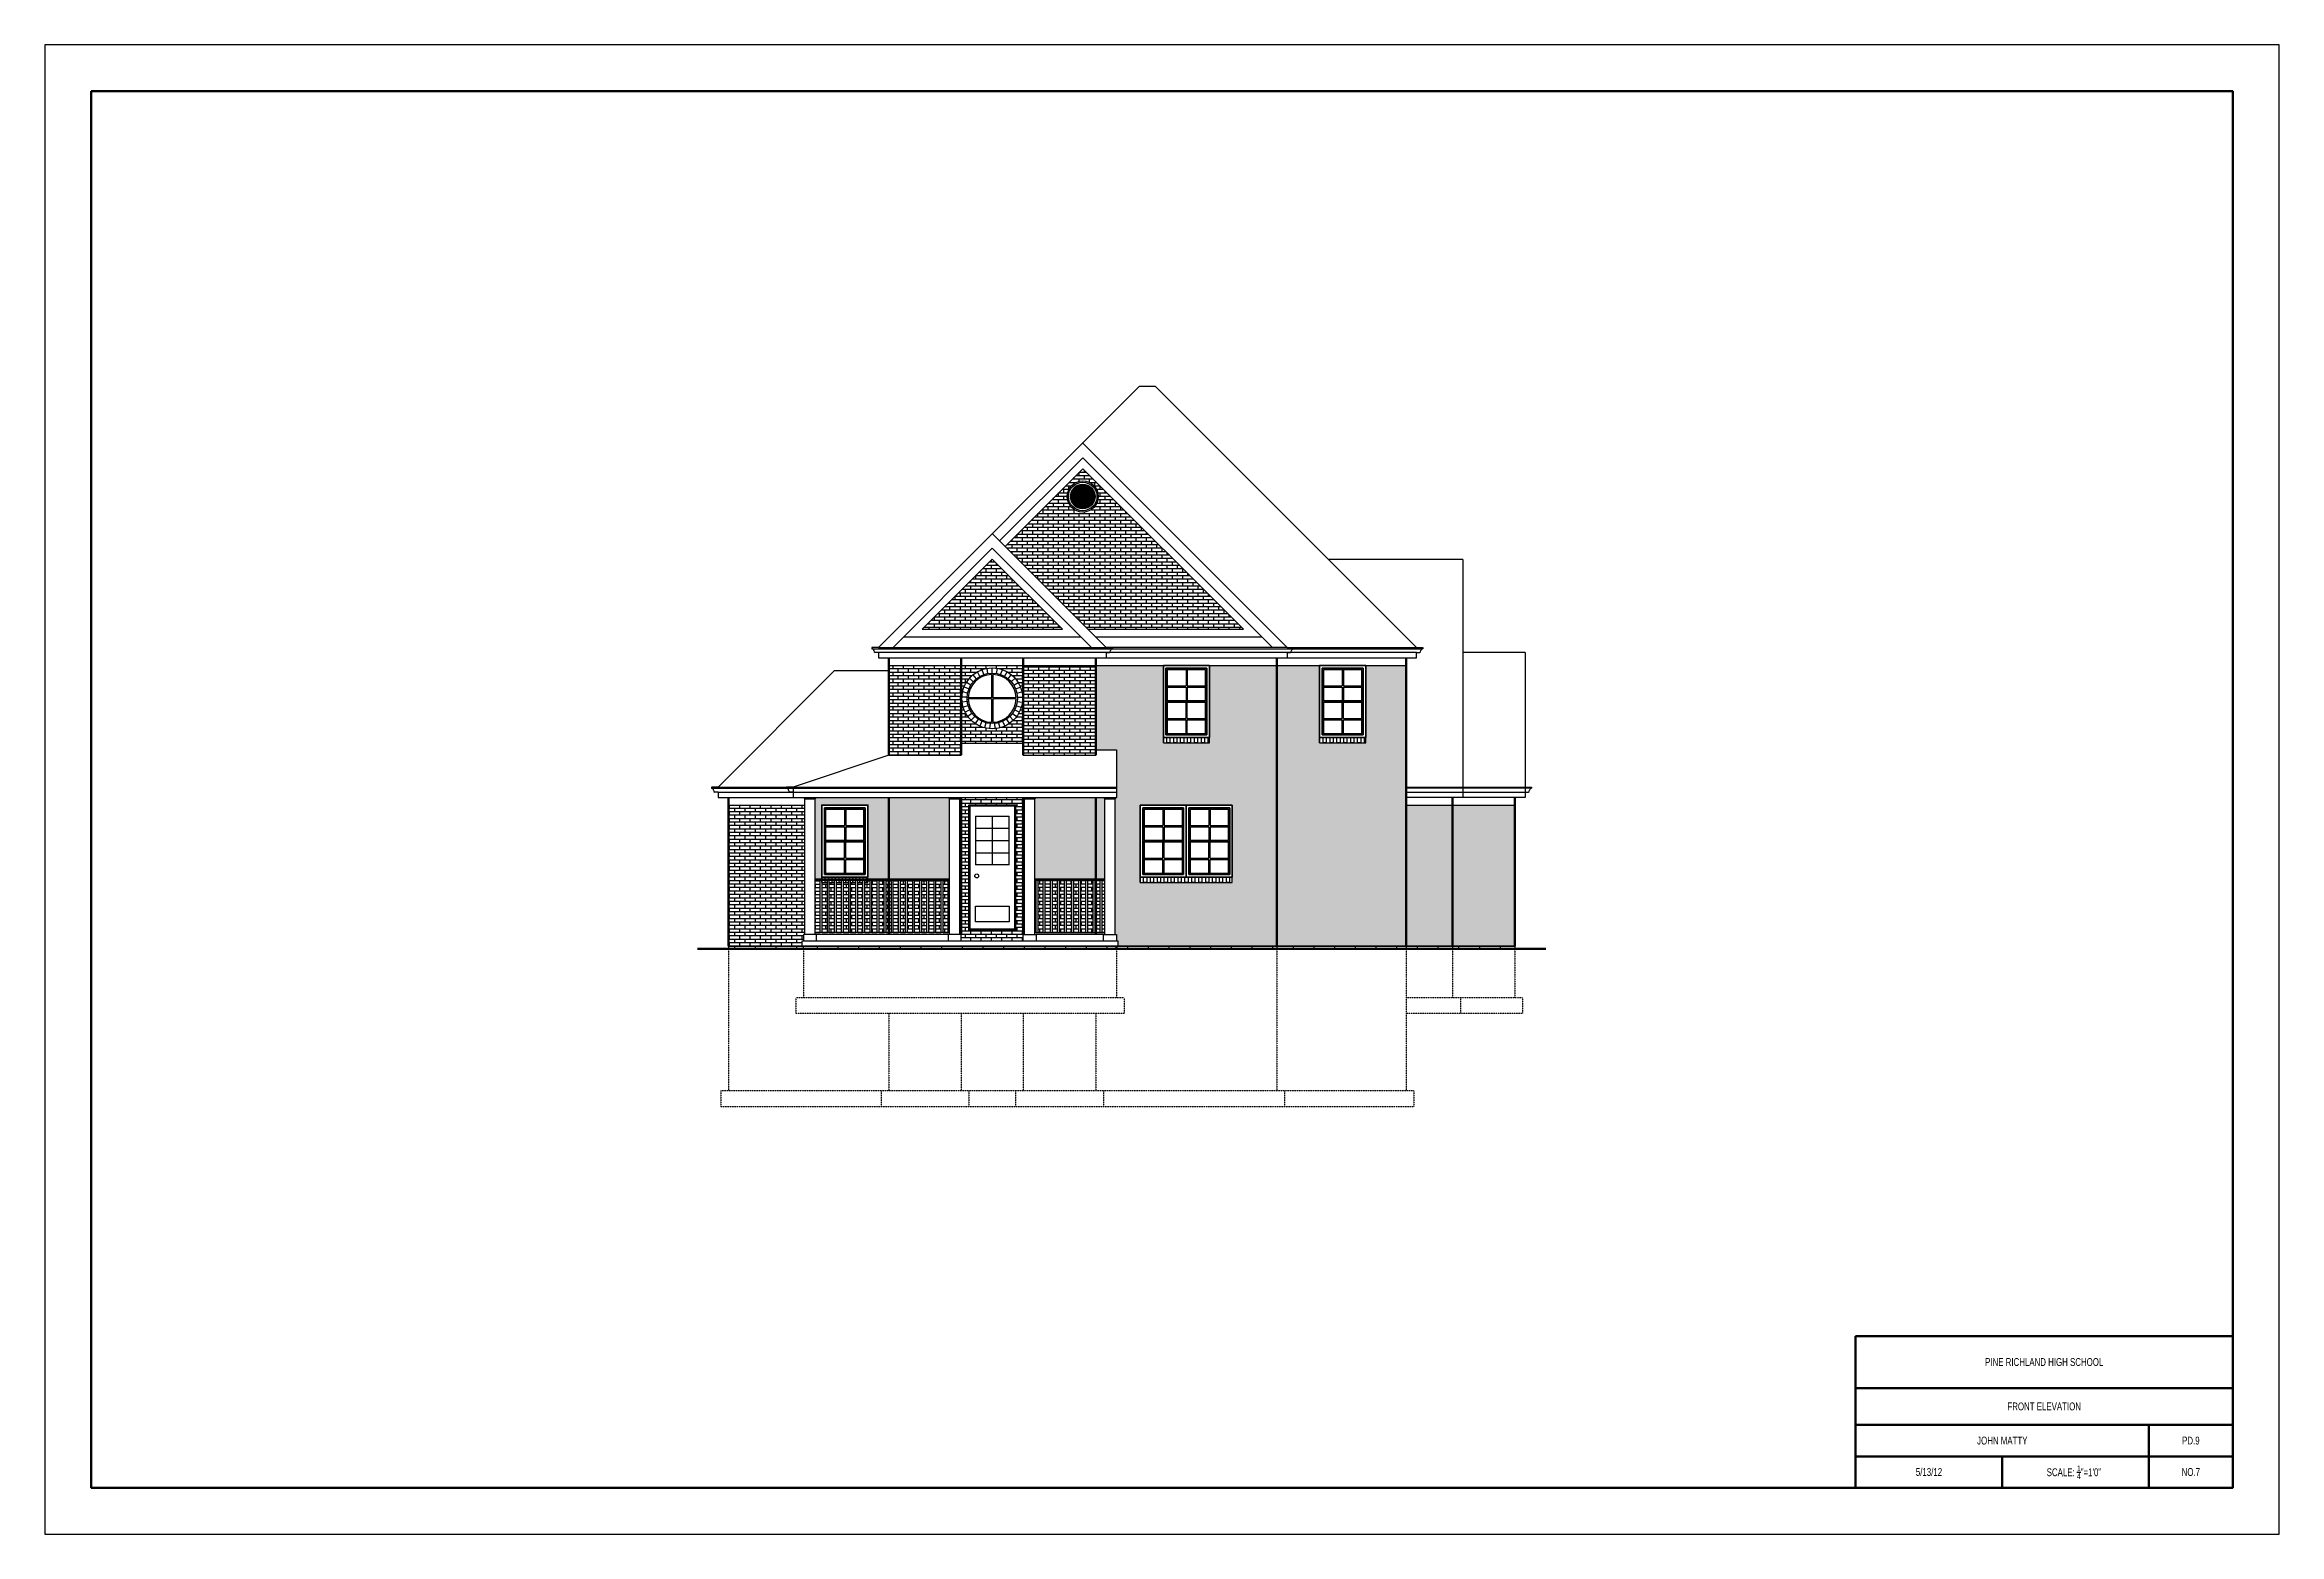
# Model space of a CAD drawing. Header units: inches. Extents: x 43 to 7578, y 1297 to 3809.
# Drawn here: x 5850 to 7578, y 1297 to 2449 of the extents above; entities that cross this region are included whole.
import ezdxf

# ---------------------------------------------------------------- set-up
doc = ezdxf.new("R2010")
doc.units = ezdxf.units.IN
doc.header["$LTSCALE"] = 0.5
doc.header["$MEASUREMENT"] = 0
doc.linetypes.add('HIDDEN', pattern=[0.375, 0.25, -0.125])
doc.layers.add('A-Elev', color=111, linetype='Continuous', lineweight=25)
doc.styles.get("Standard").update_dxf_attribs({"font": 'romans.shx', "width": 0.75})
pattern_1 = [(0, (6170.4063, 2318.7466), (0, 2.667), []), (90, (6170.4063, 2318.7466), (-4, 2.667), [2.667, -2.667])]

msp = doc.modelspace()

# ---------------------------------------------------------------- hatches: boundary and pattern name
h = msp.add_hatch()
h.set_pattern_fill('AR-BRSTD', color=253)
h.set_pattern_definition(pattern_1)
edge = h.paths.add_edge_path()
edge.add_arc((6653.07347, 2099.80472), 12, 0, 360)
h.paths.add_polyline_path([(6657.09217, 1997.11843), (6777.27448, 1997.11843), (6653.07347, 2121.31944), (6592.98231, 2061.22829)])
h = msp.add_hatch()
h.set_pattern_fill('AR-BRSTD', color=253)
h.set_pattern_definition(pattern_1)
h.paths.add_polyline_path([(6583.08282, 2051.32879), (6637.29318, 1997.11843), (6528.87246, 1997.11843)])
h = msp.add_hatch()
h.set_pattern_fill('AR-BRSTD', color=253)
h.set_pattern_definition([(0, (6770.1702, 1890.5842), (0, 2.667), []), (90, (6770.1702, 1890.584), (-4, 2.667), [2.667, -2.667])])
h.paths.add_polyline_path([(6803.07347, 1969.11843), (6751.05157, 1969.11843), (6751.05157, 1913.36843), (6751.05157, 1909.36843), (6715.42657, 1909.36843), (6715.42657, 1913.36843), (6715.42657, 1969.11843), (6663.09217, 1969.11843), (6663.09217, 1903.7851), (6679.09217, 1903.7851), (6679.09217, 1867.11843), (6678.09217, 1866.11843), (6678.09217, 1761.11843), (6679.09217, 1761.11843), (6679.09217, 1756.11843), (6680.09217, 1756.11843), (6680.09217, 1752.11843), (6803.07347, 1752.11843), (6803.07347, 1873.11843)])
h.paths.add_polyline_path([(6768.69847, 1861.11843), (6768.69847, 1805.36843), (6768.69847, 1801.36843), (6697.44847, 1801.36843), (6697.44847, 1805.36843), (6697.44847, 1861.11843), (6733.07347, 1861.11843)], flags=16)
h.paths.add_polyline_path([(6766.69847, 1859.11843), (6766.69847, 1807.36843), (6735.07347, 1807.36843), (6735.07347, 1859.11843)], flags=0)
h.paths.add_polyline_path([(6765.69847, 1858.11843), (6765.69847, 1833.74343), (6736.07347, 1833.74343), (6736.07347, 1858.11843)], flags=0)
h.paths.add_polyline_path([(6731.07347, 1859.11843), (6731.07347, 1807.36843), (6699.44847, 1807.36843), (6699.44847, 1859.11843)], flags=0)
h.paths.add_polyline_path([(6730.07347, 1858.11843), (6730.07347, 1833.74343), (6700.44847, 1833.74343), (6700.44847, 1858.11843)], flags=0)
h.paths.add_polyline_path([(6765.69847, 1832.74343), (6765.69847, 1808.36843), (6736.07347, 1808.36843), (6736.07347, 1832.74343)], flags=0)
h.paths.add_polyline_path([(6730.07347, 1832.74343), (6730.07347, 1808.36843), (6700.44847, 1808.36843), (6700.44847, 1832.74343)], flags=0)
h.paths.add_polyline_path([(6903.07347, 1873.11843), (6903.07347, 1969.11843), (6871.88597, 1969.11843), (6871.88597, 1913.36843), (6871.88597, 1909.36843), (6836.26097, 1909.36843), (6836.26097, 1913.36843), (6836.26097, 1969.11843), (6803.07347, 1969.11843), (6803.07347, 1873.11843), (6803.07347, 1752.11843), (6903.07347, 1752.11843)])
h.paths.add_polyline_path([(6939.07347, 1861.11843), (6903.07347, 1861.11843), (6903.07347, 1752.11843), (6939.07347, 1752.11843)])
h.paths.add_polyline_path([(6987.07347, 1861.11843), (6939.07347, 1861.11843), (6939.07347, 1752.11843), (6987.07347, 1752.11843)])
h.paths.add_polyline_path([(6503.07347, 1867.11843), (6447.07347, 1867.11843), (6446.07347, 1866.11843), (6446.07347, 1804.11843), (6451.26097, 1804.11843), (6451.26097, 1805.36843), (6451.26097, 1861.11843), (6486.88597, 1861.11843), (6486.88597, 1805.36843), (6486.88597, 1804.11843), (6503.07347, 1804.11843)])
h.paths.add_polyline_path([(6550.07347, 1866.11843), (6549.07347, 1867.11843), (6503.07347, 1867.11843), (6503.07347, 1804.11843), (6550.07347, 1804.11843)])
h.paths.add_polyline_path([(6663.09217, 1804.11843), (6616.07347, 1804.11843), (6616.07347, 1866.11843), (6617.07347, 1867.11843), (6663.09217, 1867.11843)])
h.paths.add_polyline_path([(6670.09217, 1866.11843), (6669.09217, 1867.11843), (6663.09217, 1867.11843), (6663.09217, 1804.11843), (6670.09217, 1804.11843)], flags=17)
h = msp.add_hatch()
h.set_pattern_fill('AR-BRSTD', color=253)
h.set_pattern_definition(pattern_1)
h.paths.add_polyline_path([(6503.07347, 1899.7851), (6559.07347, 1899.7851), (6559.07347, 1969.11843), (6503.07347, 1969.11843)])
h = msp.add_hatch()
h.set_pattern_fill('AR-BRSTD', color=253)
h.set_pattern_definition(pattern_1)
edge = h.paths.add_edge_path(flags=0)
edge.add_arc((6583.07347, 1943.70177), 18.5, 1.54872317, 88.45127683, ccw=False)
edge.add_line((6601.56671, 1944.20177), (6583.57347, 1944.20177))
edge.add_line((6583.57347, 1944.20177), (6583.57347, 1962.19501))
edge = h.paths.add_edge_path(flags=0)
edge.add_line((6564.58023, 1943.20177), (6582.57347, 1943.20177))
edge.add_line((6582.57347, 1943.20177), (6582.57347, 1925.20852))
edge.add_arc((6583.07347, 1943.70177), 18.5, 181.54872317, 268.45127683, ccw=False)
edge = h.paths.add_edge_path(flags=0)
edge.add_line((6583.57347, 1943.20177), (6601.56671, 1943.20177))
edge.add_arc((6583.07347, 1943.70177), 18.5, 271.54872317, 358.45127683, ccw=False)
edge.add_line((6583.57347, 1925.20852), (6583.57347, 1943.20177))
edge = h.paths.add_edge_path()
edge.add_arc((6583.07347, 1943.70177), 19.5, 0, 360)
edge = h.paths.add_edge_path()
edge.add_arc((6583.07347, 1943.70177), 23.5, 0, 360)
edge = h.paths.add_edge_path()
edge.add_arc((6583.07347, 1943.70177), 19.5, 0, 360)
h.paths.add_polyline_path([(6559.07347, 1908.99607), (6607.07347, 1908.99607), (6607.07347, 1969.11843), (6559.07347, 1969.11843)])
h = msp.add_hatch()
h.set_pattern_fill('AR-BRSTD', color=253)
h.set_pattern_definition([(0, (6379.0735, 1752.1184), (0, 2.667), []), (90, (6379.0735, 1752.1184), (-4, 2.667), [2.667, -2.667])])
h.paths.add_polyline_path([(6607.07347, 1899.7851), (6663.09217, 1899.7851), (6663.09217, 1969.11843), (6607.07347, 1969.11843)])
h = msp.add_hatch()
h.set_pattern_fill('AR-BRSTD', color=253, angle=90)
h.set_pattern_definition([(90, (6715.4266, 1909.3684), (-2.667, 2e-16), []), (180, (6715.4266, 1909.3684), (-2.667, -4), [2.667, -2.667])])
h.paths.add_polyline_path([(6751.05157, 1913.36843), (6715.42657, 1913.36843), (6715.42657, 1909.36843), (6751.05157, 1909.36843)])
h = msp.add_hatch()
h.set_pattern_fill('AR-BRSTD', color=253, angle=90)
h.set_pattern_definition([(90, (6836.261, 1909.3684), (-2.667, 2e-16), []), (180, (6836.261, 1909.3684), (-2.667, -4), [2.667, -2.667])])
h.paths.add_polyline_path([(6871.88597, 1913.36843), (6836.26097, 1913.36843), (6836.26097, 1909.36843), (6871.88597, 1909.36843)])
h = msp.add_hatch()
h.set_pattern_fill('AR-BRSTD', color=253)
h.set_pattern_definition(pattern_1)
h.paths.add_polyline_path([(6607.07347, 1867.11843), (6559.07347, 1867.11843), (6559.07347, 1849.11843), (6559.07347, 1756.11843), (6607.07347, 1756.11843)])
h.paths.add_polyline_path([(6565.07347, 1861.11843), (6601.07347, 1861.11843), (6601.07347, 1764.36843), (6565.07347, 1764.36843)], flags=16)
h = msp.add_hatch()
h.set_pattern_fill('AR-BRSTD', color=253)
h.paths.add_polyline_path([(6438.07347, 1861.11843), (6379.07347, 1861.11843), (6379.07347, 1777.36843), (6379.07347, 1752.11843), (6436.07347, 1752.11843), (6436.07347, 1756.11843), (6437.07347, 1756.11843), (6437.07347, 1761.11843), (6438.07347, 1761.11843)])
h = msp.add_hatch()
h.set_pattern_fill('AR-BRSTD', color=253)
h.set_pattern_definition([(0, (6178.4063, 2322.7466), (0, 2.667), []), (90, (6178.4063, 2322.7466), (-4, 2.667), [2.667, -2.667])])
h.paths.add_polyline_path([(6450.07347, 1803.11843), (6446.07347, 1803.11843), (6446.07347, 1762.61843), (6450.07347, 1762.61843)])
h.paths.add_polyline_path([(6455.57347, 1801.36843), (6451.57347, 1801.36843), (6451.57347, 1762.61843), (6455.57347, 1762.61843)])
h.paths.add_polyline_path([(6461.07347, 1801.36843), (6457.07347, 1801.36843), (6457.07347, 1762.61843), (6461.07347, 1762.61843)])
h.paths.add_polyline_path([(6466.57347, 1801.36843), (6462.57347, 1801.36843), (6462.57347, 1762.61843), (6466.57347, 1762.61843)])
h.paths.add_polyline_path([(6472.07347, 1801.36843), (6468.07347, 1801.36843), (6468.07347, 1762.61843), (6472.07347, 1762.61843)])
h.paths.add_polyline_path([(6477.57347, 1801.36843), (6473.57347, 1801.36843), (6473.57347, 1762.61843), (6477.57347, 1762.61843)])
h.paths.add_polyline_path([(6483.07347, 1801.36843), (6479.07347, 1801.36843), (6479.07347, 1762.61843), (6483.07347, 1762.61843)])
h.paths.add_polyline_path([(6494.07347, 1803.11843), (6490.07347, 1803.11843), (6490.07347, 1762.61843), (6494.07347, 1762.61843)])
h.paths.add_polyline_path([(6499.57347, 1803.11843), (6495.57347, 1803.11843), (6495.57347, 1762.61843), (6499.57347, 1762.61843)])
h.paths.add_polyline_path([(6505.07347, 1803.11843), (6501.07347, 1803.11843), (6501.07347, 1762.61843), (6505.07347, 1762.61843)])
h.paths.add_polyline_path([(6510.57347, 1803.11843), (6506.57347, 1803.11843), (6506.57347, 1762.61843), (6510.57347, 1762.61843)])
h.paths.add_polyline_path([(6516.07347, 1803.11843), (6512.07347, 1803.11843), (6512.07347, 1762.61843), (6516.07347, 1762.61843)])
h.paths.add_polyline_path([(6521.57347, 1803.11843), (6517.57347, 1803.11843), (6517.57347, 1762.61843), (6521.57347, 1762.61843)])
h.paths.add_polyline_path([(6527.07347, 1803.11843), (6523.07347, 1803.11843), (6523.07347, 1762.61843), (6527.07347, 1762.61843)])
h.paths.add_polyline_path([(6532.57347, 1803.11843), (6528.57347, 1803.11843), (6528.57347, 1762.61843), (6532.57347, 1762.61843)])
h.paths.add_polyline_path([(6538.07347, 1803.11843), (6534.07347, 1803.11843), (6534.07347, 1762.61843), (6538.07347, 1762.61843)])
h.paths.add_polyline_path([(6543.57347, 1803.11843), (6539.57347, 1803.11843), (6539.57347, 1762.61843), (6543.57347, 1762.61843)])
h.paths.add_polyline_path([(6549.07347, 1803.11843), (6545.07347, 1803.11843), (6545.07347, 1762.61843), (6549.07347, 1762.61843)])
h.paths.add_polyline_path([(6486.88597, 1803.11843), (6486.88597, 1801.36843), (6484.57347, 1801.36843), (6484.57347, 1762.61843), (6488.57347, 1762.61843), (6488.57347, 1803.11843)])
h = msp.add_hatch()
h.set_pattern_fill('AR-BRSTD', color=253, angle=90)
h.set_pattern_definition([(90, (6451.261, 1801.3684), (-2.667, 2e-16), []), (180, (6451.261, 1801.3684), (-2.667, -4), [2.667, -2.667])])
h.paths.add_polyline_path([(6451.26097, 1804.11843), (6486.88597, 1804.11843), (6486.88597, 1805.36843), (6451.26097, 1805.36843)])
h.paths.add_polyline_path([(6455.57347, 1801.36843), (6455.57347, 1803.11843), (6451.26097, 1803.11843), (6451.26097, 1801.36843)])
h.paths.add_polyline_path([(6461.07347, 1801.36843), (6461.07347, 1803.11843), (6457.07347, 1803.11843), (6457.07347, 1801.36843)])
h.paths.add_polyline_path([(6466.57347, 1801.36843), (6466.57347, 1803.11843), (6462.57347, 1803.11843), (6462.57347, 1801.36843)])
h.paths.add_polyline_path([(6472.07347, 1801.36843), (6472.07347, 1803.11843), (6468.07347, 1803.11843), (6468.07347, 1801.36843)])
h.paths.add_polyline_path([(6477.57347, 1801.36843), (6477.57347, 1803.11843), (6473.57347, 1803.11843), (6473.57347, 1801.36843)])
h.paths.add_polyline_path([(6483.07347, 1801.36843), (6483.07347, 1803.11843), (6479.07347, 1803.11843), (6479.07347, 1801.36843)])
h.paths.add_polyline_path([(6484.57347, 1803.11843), (6484.57347, 1801.36843), (6486.88597, 1801.36843), (6486.88597, 1803.11843)])
h = msp.add_hatch()
h.set_pattern_fill('AR-BRSTD', color=253)
h.paths.add_polyline_path([(6617.07347, 1803.11843), (6616.07347, 1803.11843), (6616.07347, 1762.61843), (6617.07347, 1762.61843)])
h.paths.add_polyline_path([(6622.57347, 1803.11843), (6618.57347, 1803.11843), (6618.57347, 1762.61843), (6622.57347, 1762.61843)])
h.paths.add_polyline_path([(6628.07347, 1803.11843), (6624.07347, 1803.11843), (6624.07347, 1762.61843), (6628.07347, 1762.61843)])
h.paths.add_polyline_path([(6633.57347, 1803.11843), (6629.57347, 1803.11843), (6629.57347, 1762.61843), (6633.57347, 1762.61843)])
h.paths.add_polyline_path([(6639.07347, 1803.11843), (6635.07347, 1803.11843), (6635.07347, 1762.61843), (6639.07347, 1762.61843)])
h.paths.add_polyline_path([(6644.57347, 1803.11843), (6640.57347, 1803.11843), (6640.57347, 1762.61843), (6644.57347, 1762.61843)])
h.paths.add_polyline_path([(6650.07347, 1803.11843), (6646.07347, 1803.11843), (6646.07347, 1762.61843), (6650.07347, 1762.61843)])
h.paths.add_polyline_path([(6655.57347, 1803.11843), (6651.57347, 1803.11843), (6651.57347, 1762.61843), (6655.57347, 1762.61843)])
h.paths.add_polyline_path([(6661.07347, 1803.11843), (6657.07347, 1803.11843), (6657.07347, 1762.61843), (6661.07347, 1762.61843)])
h.paths.add_polyline_path([(6663.09217, 1803.11843), (6662.57347, 1803.11843), (6662.57347, 1762.61843), (6663.09217, 1762.61843)])
h.paths.add_polyline_path([(6666.57347, 1803.11843), (6663.09217, 1803.11843), (6663.09217, 1762.61843), (6666.57347, 1762.61843)])
h.paths.add_polyline_path([(6670.09217, 1803.11843), (6668.07347, 1803.11843), (6668.07347, 1762.61843), (6670.09217, 1762.61843)])
h = msp.add_hatch()
h.set_pattern_fill('AR-BRSTD', color=253, angle=90)
h.set_pattern_definition([(90, (6697.4485, 1801.3684), (-2.667, 2e-16), []), (180, (6697.4485, 1801.3684), (-2.667, -4), [2.667, -2.667])])
h.paths.add_polyline_path([(6768.69847, 1805.36843), (6733.07347, 1805.36843), (6697.44847, 1805.36843), (6697.44847, 1801.36843), (6768.69847, 1801.36843)])
h = msp.add_hatch()
h.set_pattern_fill('AR-B816', color=253)
h.paths.add_polyline_path([(6437.07347, 1752.11843), (6379.07347, 1752.11843), (6379.07347, 1750.11843), (6437.07347, 1750.11843)])
h.paths.add_polyline_path([(6663.09217, 1752.11843), (6437.07347, 1752.11843), (6437.07347, 1750.11843), (6663.09217, 1750.11843)])
h.paths.add_polyline_path([(6803.07347, 1752.11843), (6663.09217, 1752.11843), (6663.09217, 1750.11843), (6803.07347, 1750.11843)])
h.paths.add_polyline_path([(6903.07347, 1752.11843), (6803.07347, 1752.11843), (6803.07347, 1750.11843), (6903.07347, 1750.11843)])
h.paths.add_polyline_path([(6939.07347, 1752.11843), (6903.07347, 1752.11843), (6903.07347, 1750.11843), (6939.07347, 1750.11843)])
h.paths.add_polyline_path([(6987.07347, 1752.11843), (6939.07347, 1752.11843), (6939.07347, 1750.11843), (6987.07347, 1750.11843)])

# ---------------------------------------------------------------- linework, layer by layer
for p, q in [((6495.07347, 1983.11843), (6697.07347, 2185.11843)), ((6697.07347, 2185.11843), (6709.07347, 2185.11843)), ((6709.07347, 2185.11843), (6911.07347, 1983.11843)), ((6588.73967, 2065.47093), (6653.07347, 2129.80472)), ((6653.07347, 2141.11843), (6811.07347, 1983.11843)), ((6653.07347, 2129.80472), (6799.75976, 1983.11843)), ((6644.07347, 2099.80472), (6662.07347, 2099.80472)), ((6644.1292, 2100.80472), (6662.01774, 2100.80472)), ((6644.1292, 2098.80472), (6662.01774, 2098.80472)), ((6644.29851, 2101.80472), (6661.84843, 2101.80472)), ((6644.29851, 2097.80472), (6661.84843, 2097.80472)), ((6644.58819, 2102.80472), (6661.55875, 2102.80472)), ((6644.58819, 2096.80472), (6661.55875, 2096.80472)), ((6645.01121, 2103.80472), (6661.13573, 2103.80472)), ((6645.01121, 2095.80472), (6661.13573, 2095.80472)), ((6645.59016, 2104.80472), (6660.55679, 2104.80472)), ((6645.59016, 2094.80472), (6660.55679, 2094.80472)), ((6646.36527, 2105.80472), (6659.78167, 2105.80472)), ((6646.36527, 2093.80472), (6659.78167, 2093.80472)), ((6647.41662, 2106.80472), (6658.73032, 2106.80472)), ((6647.41662, 2092.80472), (6658.73032, 2092.80472)), ((6648.95036, 2107.80472), (6657.19658, 2107.80472)), ((6648.95036, 2091.80472), (6657.19658, 2091.80472)), ((6506.38718, 1983.11843), (6583.08282, 2059.81407)), ((6583.08282, 2071.12778), (6671.09217, 1983.11843)), ((6583.08282, 2059.81407), (6659.77846, 1983.11843)), ((6947.07347, 2051.11843), (6843.07347, 2051.11843)), ((6947.07347, 2051.11843), (6947.07347, 1975.11843)), ((6947.07347, 2047.11843), (6947.07347, 1975.11843)), ((6651.77846, 1991.11843), (6514.38718, 1991.11843)), ((6791.75976, 1991.11843), (6663.09217, 1991.11843)), ((6495.07347, 1983.11843), (6490.07347, 1983.11843)), ((6490.07347, 1983.11843), (6490.07347, 1982.11843)), ((6490.07347, 1982.11843), (6915.86531, 1982.11843)), ((6495.07347, 1979.11843), (6492.57347, 1979.11843)), ((6495.07347, 1983.11843), (6671.09217, 1983.11843)), ((6495.07347, 1979.11843), (6495.07347, 1975.11843)), ((6911.07347, 1979.11843), (6495.07347, 1979.11843)), ((6495.07347, 1975.11843), (6671.09217, 1975.11843)), ((6811.07347, 1983.11843), (6671.09217, 1983.11843)), ((6671.09217, 1983.11843), (6676.09217, 1983.11843)), ((6671.09217, 1979.11843), (6671.09217, 1975.11843)), ((6671.09217, 1979.11843), (6673.59217, 1979.11843)), ((6671.09217, 1975.11843), (6779.07347, 1975.11843)), ((6676.09217, 1983.11843), (6676.09217, 1982.11843)), ((6779.07347, 1975.11843), (6903.07347, 1975.11843)), ((6811.07347, 1983.11843), (6911.07347, 1983.11843)), ((6811.07347, 1983.11843), (6816.07347, 1983.11843)), ((6811.07347, 1979.11843), (6811.07347, 1975.11843)), ((6811.07347, 1979.11843), (6813.57347, 1979.11843)), ((6816.07347, 1983.11843), (6816.07347, 1982.11843)), ((6903.07347, 1975.11843), (6911.07347, 1975.11843)), ((6911.07347, 1983.11843), (6916.07347, 1983.11843)), ((6911.07347, 1975.11843), (6911.07347, 1979.11843)), ((6911.07347, 1979.11843), (6913.57347, 1979.11843)), ((6916.07347, 1983.11843), (6916.07347, 1982.11843)), ((6995.07347, 1979.11843), (6947.07347, 1979.11843)), ((6947.07347, 1975.11843), (6947.07347, 1867.11843)), ((6995.07347, 1979.11843), (6995.07347, 1867.11843)), ((6371.07347, 1875.11843), (6461.07347, 1965.11843)), ((6461.07347, 1965.11843), (6503.07347, 1965.11843)), ((6503.07347, 1969.11843), (6903.07347, 1969.11843)), ((6582.57347, 1962.19501), (6582.57347, 1944.20177)), ((6583.57347, 1962.19501), (6583.57347, 1944.20177)), ((6718.42657, 1953.36843), (6732.92657, 1953.36843)), ((6732.92657, 1966.11843), (6732.92657, 1953.36843)), ((6733.92657, 1966.11843), (6733.92657, 1953.36843)), ((6733.92657, 1953.36843), (6748.05157, 1953.36843)), ((6839.26097, 1953.36843), (6853.76097, 1953.36843)), ((6853.76097, 1966.11843), (6853.76097, 1953.36843)), ((6854.76097, 1966.11843), (6854.76097, 1953.36843)), ((6854.76097, 1953.36843), (6868.88597, 1953.36843)), ((6582.57347, 1944.20177), (6564.58023, 1944.20177)), ((6582.57347, 1943.20177), (6564.58023, 1943.20177)), ((6582.57347, 1943.20177), (6582.57347, 1925.20852)), ((6601.56671, 1944.20177), (6583.57347, 1944.20177)), ((6601.56671, 1943.20177), (6583.57347, 1943.20177)), ((6583.57347, 1943.20177), (6583.57347, 1925.20852)), ((6718.42657, 1952.36843), (6732.92657, 1952.36843)), ((6732.92657, 1952.36843), (6732.92657, 1941.74343)), ((6732.92657, 1927.99343), (6732.92657, 1940.74343)), ((6733.92657, 1952.36843), (6733.92657, 1941.74343)), ((6733.92657, 1952.36843), (6748.05157, 1952.36843)), ((6733.92657, 1927.99343), (6733.92657, 1940.74343)), ((6839.26097, 1952.36843), (6853.76097, 1952.36843)), ((6853.76097, 1952.36843), (6853.76097, 1941.74343)), ((6853.76097, 1927.99343), (6853.76097, 1940.74343)), ((6854.76097, 1952.36843), (6854.76097, 1941.74343)), ((6854.76097, 1952.36843), (6868.88597, 1952.36843)), ((6854.76097, 1927.99343), (6854.76097, 1940.74343)), ((6718.42657, 1927.99343), (6732.92657, 1927.99343)), ((6718.42657, 1926.99343), (6732.92657, 1926.99343)), ((6732.92657, 1916.36843), (6732.92657, 1926.99343)), ((6733.92657, 1927.99343), (6748.05157, 1927.99343)), ((6733.92657, 1916.36843), (6733.92657, 1926.99343)), ((6733.92657, 1926.99343), (6748.05157, 1926.99343)), ((6839.26097, 1927.99343), (6853.76097, 1927.99343)), ((6839.26097, 1926.99343), (6853.76097, 1926.99343)), ((6853.76097, 1916.36843), (6853.76097, 1926.99343)), ((6854.76097, 1927.99343), (6868.88597, 1927.99343)), ((6854.76097, 1916.36843), (6854.76097, 1926.99343)), ((6854.76097, 1926.99343), (6868.88597, 1926.99343)), ((6559.07347, 1908.99607), (6607.07347, 1908.99607)), ((6663.09217, 1903.7851), (6679.09217, 1903.7851)), ((6679.09217, 1903.7851), (6679.09217, 1867.11843)), ((6715.42657, 1913.36843), (6715.42657, 1909.36843)), ((6715.42657, 1909.36843), (6751.05157, 1909.36843)), ((6751.05157, 1909.36843), (6751.05157, 1913.36843)), ((6836.26097, 1913.36843), (6836.26097, 1909.36843)), ((6836.26097, 1909.36843), (6871.88597, 1909.36843)), ((6871.88597, 1909.36843), (6871.88597, 1913.36843)), ((6503.07347, 1899.7851), (6429.07347, 1875.11843)), ((6503.07347, 1899.7851), (6559.07347, 1899.7851)), ((6607.07347, 1899.7851), (6663.09217, 1899.7851)), ((6371.07347, 1875.11843), (6366.07347, 1875.11843)), ((6366.07347, 1875.11843), (6366.07347, 1874.11843)), ((6366.07347, 1874.11843), (6429.07347, 1874.11843)), ((6371.07347, 1871.11843), (6368.57347, 1871.11843)), ((6371.07347, 1875.11843), (6679.09217, 1875.11843)), ((6371.07347, 1871.11843), (6371.07347, 1867.11843)), ((6371.07347, 1871.11843), (6429.07347, 1871.11843)), ((6371.07347, 1867.11843), (6679.09217, 1867.11843)), ((6429.07347, 1875.11843), (6424.07347, 1875.11843)), ((6424.07347, 1875.11843), (6424.07347, 1874.11843)), ((6429.07347, 1871.11843), (6426.57347, 1871.11843)), ((6429.07347, 1875.11843), (6429.07347, 1867.11843)), ((6429.07347, 1874.11843), (6679.09217, 1874.11843)), ((6429.07347, 1871.11843), (6679.09217, 1871.11843)), ((6437.07347, 1867.11843), (6438.07347, 1866.11843)), ((6447.07347, 1867.11843), (6446.07347, 1866.11843)), ((6549.07347, 1867.11843), (6550.07347, 1866.11843)), ((6559.07347, 1867.11843), (6558.07347, 1866.11843)), ((6607.07347, 1867.11843), (6608.07347, 1866.11843)), ((6617.07347, 1867.11843), (6616.07347, 1866.11843)), ((6669.09217, 1867.11843), (6670.09217, 1866.11843)), ((6679.09217, 1867.11843), (6678.09217, 1866.11843)), ((6903.07347, 1875.11843), (7000.09217, 1875.11843)), ((7000.09217, 1874.11843), (6903.07347, 1874.11843)), ((6903.07347, 1871.11843), (6997.59217, 1871.11843)), ((6987.07347, 1867.11843), (6903.07347, 1867.11843)), ((6939.07347, 1867.11843), (6939.07347, 1867.11843)), ((6995.07347, 1867.11843), (6987.07347, 1867.11843)), ((7000.09217, 1875.11843), (7000.09217, 1874.11843)), ((6379.07347, 1861.11843), (6438.07347, 1861.11843)), ((6438.07347, 1761.11843), (6438.07347, 1866.11843)), ((6438.07347, 1866.11843), (6446.07347, 1866.11843)), ((6446.07347, 1761.11843), (6446.07347, 1866.11843)), ((6468.76097, 1858.11843), (6468.76097, 1845.36843)), ((6469.76097, 1858.11843), (6469.76097, 1845.36843)), ((6550.07347, 1761.11843), (6550.07347, 1866.11843)), ((6550.07347, 1866.11843), (6558.07347, 1866.11843)), ((6558.07347, 1761.11843), (6558.07347, 1866.11843)), ((6570.07544, 1852.63315), (6596.07347, 1852.63315)), ((6570.07544, 1852.63315), (6570.07544, 1814.87579)), ((6583.07446, 1852.63315), (6583.07446, 1814.87579)), ((6596.07347, 1814.87579), (6596.07347, 1852.63315)), ((6608.07347, 1761.11843), (6608.07347, 1866.11843)), ((6608.07347, 1866.11843), (6616.07347, 1866.11843)), ((6616.07347, 1761.11843), (6616.07347, 1866.11843)), ((6670.09217, 1761.11843), (6670.09217, 1866.11843)), ((6670.09217, 1866.11843), (6678.09217, 1866.11843)), ((6678.09217, 1761.11843), (6678.09217, 1866.11843)), ((6714.94847, 1858.11843), (6714.94847, 1845.36843)), ((6715.94847, 1858.11843), (6715.94847, 1845.36843)), ((6750.57347, 1858.11843), (6750.57347, 1845.36843)), ((6751.57347, 1858.11843), (6751.57347, 1845.36843)), ((6903.07347, 1861.11843), (6939.07347, 1861.11843)), ((6939.07347, 1861.11843), (6987.07347, 1861.11843)), ((6454.26097, 1845.36843), (6468.76097, 1845.36843)), ((6454.26097, 1844.36843), (6468.76097, 1844.36843)), ((6468.76097, 1844.36843), (6468.76097, 1833.74343)), ((6468.76097, 1819.99343), (6468.76097, 1832.74343)), ((6469.76097, 1845.36843), (6483.88597, 1845.36843)), ((6469.76097, 1844.36843), (6469.76097, 1833.74343)), ((6469.76097, 1844.36843), (6483.88597, 1844.36843)), ((6469.76097, 1819.99343), (6469.76097, 1832.74343)), ((6570.07544, 1843.19381), (6596.07347, 1843.19381)), ((6570.07544, 1833.75447), (6596.07347, 1833.75447)), ((6700.44847, 1845.36843), (6714.94847, 1845.36843)), ((6700.44847, 1844.36843), (6714.94847, 1844.36843)), ((6714.94847, 1844.36843), (6714.94847, 1833.74343)), ((6714.94847, 1819.99343), (6714.94847, 1832.74343)), ((6715.94847, 1845.36843), (6730.07347, 1845.36843)), ((6715.94847, 1844.36843), (6715.94847, 1833.74343)), ((6715.94847, 1844.36843), (6730.07347, 1844.36843)), ((6715.94847, 1819.99343), (6715.94847, 1832.74343)), ((6736.07347, 1845.36843), (6750.57347, 1845.36843)), ((6736.07347, 1844.36843), (6750.57347, 1844.36843)), ((6750.57347, 1844.36843), (6750.57347, 1833.74343)), ((6750.57347, 1819.99343), (6750.57347, 1832.74343)), ((6751.57347, 1845.36843), (6765.69847, 1845.36843)), ((6751.57347, 1844.36843), (6751.57347, 1833.74343)), ((6751.57347, 1844.36843), (6765.69847, 1844.36843)), ((6751.57347, 1819.99343), (6751.57347, 1832.74343)), ((6454.26097, 1819.99343), (6468.76097, 1819.99343)), ((6454.26097, 1818.99343), (6468.76097, 1818.99343)), ((6468.76097, 1808.36843), (6468.76097, 1818.99343)), ((6469.76097, 1819.99343), (6483.88597, 1819.99343)), ((6469.76097, 1808.36843), (6469.76097, 1818.99343)), ((6469.76097, 1818.99343), (6483.88597, 1818.99343)), ((6570.07544, 1824.31513), (6596.07347, 1824.31513)), ((6596.07347, 1814.87579), (6570.07544, 1814.87579)), ((6700.44847, 1819.99343), (6714.94847, 1819.99343)), ((6700.44847, 1818.99343), (6714.94847, 1818.99343)), ((6714.94847, 1808.36843), (6714.94847, 1818.99343)), ((6715.94847, 1819.99343), (6730.07347, 1819.99343)), ((6715.94847, 1808.36843), (6715.94847, 1818.99343)), ((6715.94847, 1818.99343), (6730.07347, 1818.99343)), ((6736.07347, 1819.99343), (6750.57347, 1819.99343)), ((6736.07347, 1818.99343), (6750.57347, 1818.99343)), ((6750.57347, 1808.36843), (6750.57347, 1818.99343)), ((6751.57347, 1819.99343), (6765.69847, 1819.99343)), ((6751.57347, 1808.36843), (6751.57347, 1818.99343)), ((6751.57347, 1818.99343), (6765.69847, 1818.99343)), ((6446.07347, 1804.11843), (6550.07347, 1804.11843)), ((6446.07347, 1803.11843), (6550.07347, 1803.11843)), ((6450.07347, 1762.61843), (6450.07347, 1803.11843)), ((6451.57347, 1762.61843), (6451.57347, 1803.11843)), ((6455.57347, 1762.61843), (6455.57347, 1803.11843)), ((6457.07347, 1762.61843), (6457.07347, 1803.11843)), ((6461.07347, 1762.61843), (6461.07347, 1803.11843)), ((6462.57347, 1762.61843), (6462.57347, 1803.11843)), ((6466.57347, 1762.61843), (6466.57347, 1803.11843)), ((6468.07347, 1762.61843), (6468.07347, 1803.11843)), ((6472.07347, 1762.61843), (6472.07347, 1803.11843)), ((6473.57347, 1762.61843), (6473.57347, 1803.11843)), ((6477.57347, 1762.61843), (6477.57347, 1803.11843)), ((6479.07347, 1762.61843), (6479.07347, 1803.11843)), ((6483.07347, 1762.61843), (6483.07347, 1803.11843)), ((6484.57347, 1762.61843), (6484.57347, 1803.11843)), ((6488.57347, 1762.61843), (6488.57347, 1803.11843)), ((6490.07347, 1762.61843), (6490.07347, 1803.11843)), ((6494.07347, 1762.61843), (6494.07347, 1803.11843)), ((6495.57347, 1762.61843), (6495.57347, 1803.11843)), ((6499.57347, 1762.61843), (6499.57347, 1803.11843)), ((6501.07347, 1762.61843), (6501.07347, 1803.11843)), ((6505.07347, 1762.61843), (6505.07347, 1803.11843)), ((6506.57347, 1762.61843), (6506.57347, 1803.11843)), ((6510.57347, 1762.61843), (6510.57347, 1803.11843)), ((6512.07347, 1762.61843), (6512.07347, 1803.11843)), ((6516.07347, 1762.61843), (6516.07347, 1803.11843)), ((6517.57347, 1762.61843), (6517.57347, 1803.11843)), ((6521.57347, 1762.61843), (6521.57347, 1803.11843)), ((6523.07347, 1762.61843), (6523.07347, 1803.11843)), ((6527.07347, 1762.61843), (6527.07347, 1803.11843)), ((6528.57347, 1762.61843), (6528.57347, 1803.11843)), ((6532.57347, 1762.61843), (6532.57347, 1803.11843)), ((6534.07347, 1762.61843), (6534.07347, 1803.11843)), ((6538.07347, 1762.61843), (6538.07347, 1803.11843)), ((6539.57347, 1762.61843), (6539.57347, 1803.11843)), ((6543.57347, 1762.61843), (6543.57347, 1803.11843)), ((6545.07347, 1762.61843), (6545.07347, 1803.11843)), ((6549.07347, 1762.61843), (6549.07347, 1803.11843)), ((6616.07347, 1804.11843), (6670.09217, 1804.11843)), ((6616.07347, 1803.11843), (6670.07347, 1803.11843)), ((6617.07347, 1762.61843), (6617.07347, 1803.11843)), ((6618.57347, 1762.61843), (6618.57347, 1803.11843)), ((6622.57347, 1762.61843), (6622.57347, 1803.11843)), ((6624.07347, 1762.61843), (6624.07347, 1803.11843)), ((6628.07347, 1762.61843), (6628.07347, 1803.11843)), ((6629.57347, 1762.61843), (6629.57347, 1803.11843)), ((6633.57347, 1762.61843), (6633.57347, 1803.11843)), ((6635.07347, 1762.61843), (6635.07347, 1803.11843)), ((6639.07347, 1762.61843), (6639.07347, 1803.11843)), ((6640.57347, 1762.61843), (6640.57347, 1803.11843)), ((6644.57347, 1762.61843), (6644.57347, 1803.11843)), ((6646.07347, 1762.61843), (6646.07347, 1803.11843)), ((6650.07347, 1762.61843), (6650.07347, 1803.11843)), ((6651.57347, 1762.61843), (6651.57347, 1803.11843)), ((6655.57347, 1762.61843), (6655.57347, 1803.11843)), ((6657.07347, 1762.61843), (6657.07347, 1803.11843)), ((6661.07347, 1762.61843), (6661.07347, 1803.11843)), ((6662.57347, 1762.61843), (6662.57347, 1803.11843)), ((6666.57347, 1762.61843), (6666.57347, 1803.11843)), ((6668.07347, 1762.61843), (6668.07347, 1803.11843)), ((6697.44847, 1805.36843), (6697.44847, 1801.36843)), ((6697.44847, 1801.36843), (6768.69847, 1801.36843)), ((6768.69847, 1801.36843), (6768.69847, 1805.36843)), ((6570.07544, 1782.87579), (6596.07347, 1782.87579)), ((6570.07544, 1770.87579), (6570.07544, 1782.87579)), ((6596.07347, 1782.87579), (6596.07347, 1770.87579)), ((6550.07347, 1762.61843), (6446.07347, 1762.61843)), ((6601.07347, 1764.36843), (6565.07347, 1764.36843)), ((6596.07347, 1770.87579), (6570.07544, 1770.87579)), ((6616.07347, 1762.61843), (6670.09217, 1762.61843)), ((6436.07347, 1752.11843), (6436.07347, 1756.11843)), ((6436.07347, 1756.11843), (6680.09217, 1756.11843)), ((6447.07347, 1761.11843), (6437.07347, 1761.11843)), ((6437.07347, 1761.11843), (6437.07347, 1756.11843)), ((6437.07347, 1750.11843), (6437.07347, 1752.11843)), ((6447.07347, 1756.11843), (6447.07347, 1761.11843)), ((6550.07347, 1761.11843), (6447.07347, 1761.11843)), ((6669.07347, 1761.11843), (6617.07347, 1761.11843)), ((6669.09217, 1756.11843), (6669.09217, 1761.11843)), ((6669.09217, 1761.11843), (6679.09217, 1761.11843)), ((6679.09217, 1761.11843), (6679.09217, 1756.11843)), ((6680.09217, 1756.11843), (6680.09217, 1752.11843))]:
    msp.add_line(p, q)
at = {"color": 253}
for p, q in [((6566.46865, 1953.92576), (6563.06254, 1956.02299)), ((6568.43536, 1956.58492), (6565.43267, 1959.22762)), ((6570.82318, 1958.87346), (6568.3103, 1961.98561)), ((6573.56342, 1960.72554), (6571.61264, 1964.2176)), ((6576.57724, 1962.08788), (6575.24469, 1965.85939)), ((6579.77795, 1962.92128), (6579.10195, 1966.86374)), ((6583.07347, 1963.20177), (6583.07347, 1967.20177)), ((6586.36899, 1962.92128), (6587.04499, 1966.86374)), ((6589.5697, 1962.08788), (6590.90226, 1965.85939)), ((6592.58352, 1960.72554), (6594.5343, 1964.2176)), ((6595.32376, 1958.87346), (6597.83664, 1961.98561)), ((6597.71158, 1956.58492), (6600.71427, 1959.22762)), ((6599.67829, 1953.92576), (6603.08441, 1956.02299)), ((6563.59104, 1944.52937), (6559.59464, 1944.69913)), ((6563.73141, 1941.22492), (6559.76381, 1940.71685)), ((6564.01114, 1947.81001), (6560.10092, 1948.65273)), ((6564.42822, 1937.99172), (6560.60355, 1936.82043)), ((6564.97963, 1950.97247), (6561.26808, 1952.46389)), ((6601.16731, 1950.97247), (6604.87886, 1952.46389)), ((6601.71872, 1937.99172), (6605.54339, 1936.82043)), ((6602.1358, 1947.81001), (6606.04602, 1948.65273)), ((6602.41553, 1941.22492), (6606.38313, 1940.71685)), ((6602.5559, 1944.52937), (6606.5523, 1944.69913)), ((6565.66142, 1934.92279), (6562.08971, 1933.12198)), ((6567.39553, 1932.10642), (6564.17954, 1929.72789)), ((6569.58066, 1929.62362), (6566.81291, 1926.7358)), ((6572.15396, 1927.54583), (6569.91406, 1924.23179)), ((6575.0414, 1925.93281), (6573.39379, 1922.2879)), ((6578.1599, 1924.83097), (6577.15199, 1920.96004)), ((6581.41975, 1924.27201), (6581.08053, 1920.28642)), ((6584.72719, 1924.27201), (6585.06641, 1920.28642)), ((6587.98704, 1924.83097), (6588.99495, 1920.96004)), ((6591.10554, 1925.93281), (6592.75315, 1922.2879)), ((6593.99298, 1927.54583), (6596.23288, 1924.23179)), ((6596.56628, 1929.62362), (6599.33403, 1926.7358)), ((6598.75141, 1932.10642), (6601.9674, 1929.72789)), ((6600.48552, 1934.92279), (6604.05723, 1933.12198))]:
    msp.add_line(p, q, dxfattribs=at)
at = {"lineweight": 70}
for p, q in [((6355.07347, 1750.11843), (7011.07347, 1750.11843)), ((7542.34855, 1450.49889), (7250.74855, 1450.49889)), ((7250.74855, 1450.49889), (7250.74855, 1333.21089)), ((7250.74855, 1410.32289), (7542.34855, 1410.32289)), ((7250.74855, 1381.81089), (7542.34855, 1381.81089)), ((7477.54855, 1357.51089), (7477.54855, 1381.81089)), ((7250.74855, 1357.51089), (7542.34855, 1357.51089)), ((7364.14855, 1333.21089), (7364.14855, 1357.51089)), ((7477.54855, 1333.21089), (7477.54855, 1357.51089))]:
    msp.add_line(p, q, dxfattribs=at)
at = {"linetype": 'HIDDEN'}
for p, q in [((6379.07347, 1752.11843), (6379.07347, 1640.11843)), ((6437.07347, 1750.11843), (6437.07347, 1712.11843)), ((6679.09217, 1750.11843), (6679.09217, 1712.11843)), ((6803.07347, 1752.11843), (6803.07347, 1640.11843)), ((6903.07347, 1752.11843), (6903.07347, 1640.11843)), ((6939.07347, 1752.11843), (6939.07347, 1712.11843)), ((6987.07347, 1752.11843), (6987.07347, 1712.11843)), ((6685.09217, 1712.11843), (6431.07347, 1712.11843)), ((6431.07347, 1712.11843), (6431.07347, 1700.11843)), ((6685.09217, 1712.11843), (6685.09217, 1700.11843)), ((6993.07347, 1712.11843), (6903.07347, 1712.11843)), ((6945.07347, 1712.11843), (6945.07347, 1700.11843)), ((6993.07347, 1712.11843), (6993.07347, 1700.11843)), ((6431.07347, 1700.11843), (6685.09217, 1700.11843)), ((6503.07347, 1700.11843), (6503.07347, 1640.11843)), ((6559.07347, 1700.11843), (6559.07347, 1640.11843)), ((6607.07347, 1700.11843), (6607.07347, 1640.11843)), ((6663.09217, 1700.11843), (6663.09217, 1640.11843)), ((6903.07347, 1700.11843), (6993.07347, 1700.11843)), ((6909.07347, 1640.11843), (6373.07347, 1640.11843)), ((6373.07347, 1640.11843), (6373.07347, 1628.11843)), ((6373.07347, 1628.11843), (6909.07347, 1628.11843)), ((6497.07347, 1640.11843), (6497.07347, 1628.11843)), ((6565.07347, 1640.11843), (6565.07347, 1628.11843)), ((6601.07347, 1640.11843), (6601.07347, 1628.11843)), ((6669.09217, 1640.11843), (6669.09217, 1628.11843)), ((6809.07347, 1640.11843), (6809.07347, 1628.11843)), ((6909.07347, 1640.11843), (6909.07347, 1628.11843))]:
    msp.add_line(p, q, dxfattribs=at)
at = {"color": 253, "lineweight": 35}
msp.add_line((6379.07347, 1752.11843), (6987.07347, 1752.11843), dxfattribs=at)
for points in [[(5850.34855, 2449.21089), (5850.34855, 1297.21089), (7578.34855, 1297.21089), (7578.34855, 2449.21089)], [(6583.08282, 2051.32879), (6528.87246, 1997.11843), (6637.29318, 1997.11843)]]:
    msp.add_lwpolyline(points, close=True)
at = {"lineweight": 70}
msp.add_lwpolyline([(5886.34855, 2413.21089), (5886.34855, 1333.21089), (7542.34855, 1333.21089), (7542.34855, 2413.21089)], close=True, dxfattribs=at)
for points in [[(6657.09217, 1997.11843), (6777.27448, 1997.11843), (6653.07347, 2121.31944), (6592.98231, 2061.22829)], [(6451.26097, 1805.36843), (6451.26097, 1801.36843), (6455.57347, 1801.36843)], [(6457.07347, 1801.36843), (6461.07347, 1801.36843)], [(6462.57347, 1801.36843), (6466.57347, 1801.36843)], [(6468.07347, 1801.36843), (6472.07347, 1801.36843)], [(6473.57347, 1801.36843), (6477.57347, 1801.36843)], [(6479.07347, 1801.36843), (6483.07347, 1801.36843)], [(6484.57347, 1801.36843), (6486.88597, 1801.36843), (6486.88597, 1805.36843)], [(6559.07347, 1756.11843), (6559.07347, 1761.11843), (6549.07347, 1761.11843), (6549.07347, 1756.11843)], [(6607.07347, 1756.11843), (6607.07347, 1761.11843), (6617.07347, 1761.11843), (6617.07347, 1756.11843)]]:
    msp.add_lwpolyline(points)
for centre, radius in [((6653.07347, 2099.80472), 12), ((6653.07347, 2099.80472), 11), ((6653.07347, 2099.80472), 9.5), ((6653.07347, 2099.80472), 9), ((6583.07347, 1943.70177), 23.5), ((6583.07347, 1943.70177), 19.5), ((6571.07347, 1806.36843), 1.5)]:
    msp.add_circle(centre, radius)
for centre, radius, start, end in [((6490.17755, 1980.75395), 1.36845, 356.96974084, 94.36200155), ((6493.11905, 1980.59823), 1.57717, 176.96974084, 249.76178284), ((6673.04659, 1980.59823), 1.57717, 290.23821716, 3.03025916), ((6675.98809, 1980.75395), 1.36845, 85.63799845, 183.03025916), ((6813.02789, 1980.59823), 1.57717, 290.23821716, 3.03025916), ((6815.96939, 1980.75395), 1.36845, 85.63799845, 183.03025916), ((6913.02789, 1980.59823), 1.57717, 290.23821716, 3.03025916), ((6915.96939, 1980.75395), 1.36845, 85.63799845, 183.03025916), ((6583.07347, 1943.70177), 18.5, 91.54872317, 178.45127683), ((6583.07347, 1943.70177), 18.5, 1.54872317, 88.45127683), ((6583.07347, 1943.70177), 18.5, 181.54872317, 268.45127683), ((6583.07347, 1943.70177), 18.5, 271.54872317, 358.45127683), ((6366.17755, 1872.75395), 1.36845, 356.96974084, 94.36200155), ((6369.11905, 1872.59823), 1.57717, 176.96974084, 249.76178284), ((6424.17755, 1872.75395), 1.36845, 356.96974084, 94.36200155), ((6427.11905, 1872.59823), 1.57717, 176.96974084, 249.76178284), ((6997.04659, 1872.59823), 1.57717, 290.23821716, 3.03025916), ((6999.98809, 1872.75395), 1.36845, 85.63799845, 183.03025916)]:
    msp.add_arc(centre, radius, start, end)
at = {"layer": 'A-Elev', "color": 7, "linetype": 'Continuous', "lineweight": 53}
for p, q in [((6503.07347, 1899.7851), (6503.07347, 1975.11843)), ((6559.07347, 1899.7851), (6559.07347, 1975.11843)), ((6607.07347, 1899.7851), (6607.07347, 1975.11843)), ((6663.09217, 1899.7851), (6663.09217, 1975.11843)), ((6803.07347, 1849.11843), (6803.07347, 1975.11843)), ((6903.07347, 1849.11843), (6903.07347, 1975.11843)), ((6379.07347, 1777.36843), (6379.07347, 1867.11843)), ((6503.07347, 1804.11843), (6503.07347, 1867.11843)), ((6559.07347, 1761.11843), (6559.07347, 1867.11843)), ((6559.07347, 1849.11843), (6559.07347, 1867.11843)), ((6607.07347, 1761.11843), (6607.07347, 1867.11843)), ((6663.09217, 1849.11843), (6663.09217, 1867.11843)), ((6663.09217, 1804.11843), (6663.09217, 1867.11843)), ((6803.07347, 1752.11843), (6803.07347, 1873.11843)), ((6903.07347, 1752.11843), (6903.07347, 1873.11843)), ((6939.07347, 1752.11843), (6939.07347, 1867.11843)), ((6939.07347, 1867.11843), (6939.07347, 1752.11843)), ((6987.07347, 1867.11843), (6987.07347, 1752.11843)), ((6503.07347, 1761.11843), (6503.07347, 1803.11843)), ((6663.09217, 1761.11843), (6663.09217, 1803.11843)), ((6379.07347, 1752.11843), (6379.07347, 1777.36843)), ((6679.09217, 1750.11843), (6679.09217, 1752.11843))]:
    msp.add_line(p, q, dxfattribs=at)
at = {"layer": 'A-Elev', "color": 7, "linetype": 'Continuous', "lineweight": 35}
for p, q in [((6715.42657, 1913.36843), (6715.42657, 1969.11843)), ((6715.42657, 1969.11843), (6751.05157, 1969.11843)), ((6717.42657, 1915.36843), (6717.42657, 1967.11843)), ((6717.42657, 1967.11843), (6749.05157, 1967.11843)), ((6718.42657, 1941.74343), (6718.42657, 1966.11843)), ((6718.42657, 1966.11843), (6748.05157, 1966.11843)), ((6748.05157, 1941.74343), (6748.05157, 1966.11843)), ((6749.05157, 1915.36843), (6749.05157, 1967.11843)), ((6751.05157, 1913.36843), (6751.05157, 1969.11843)), ((6836.26097, 1913.36843), (6836.26097, 1969.11843)), ((6836.26097, 1969.11843), (6871.88597, 1969.11843)), ((6838.26097, 1915.36843), (6838.26097, 1967.11843)), ((6838.26097, 1967.11843), (6869.88597, 1967.11843)), ((6839.26097, 1941.74343), (6839.26097, 1966.11843)), ((6839.26097, 1966.11843), (6868.88597, 1966.11843)), ((6868.88597, 1941.74343), (6868.88597, 1966.11843)), ((6869.88597, 1915.36843), (6869.88597, 1967.11843)), ((6871.88597, 1913.36843), (6871.88597, 1969.11843)), ((6717.42657, 1940.74343), (6749.05157, 1940.74343)), ((6718.42657, 1941.74343), (6748.05157, 1941.74343)), ((6718.42657, 1916.36843), (6718.42657, 1940.74343)), ((6748.05157, 1916.36843), (6748.05157, 1940.74343)), ((6838.26097, 1940.74343), (6869.88597, 1940.74343)), ((6839.26097, 1941.74343), (6868.88597, 1941.74343)), ((6839.26097, 1916.36843), (6839.26097, 1940.74343)), ((6868.88597, 1916.36843), (6868.88597, 1940.74343)), ((6715.42657, 1913.36843), (6751.05157, 1913.36843)), ((6717.42657, 1915.36843), (6749.05157, 1915.36843)), ((6718.42657, 1916.36843), (6748.05157, 1916.36843)), ((6836.26097, 1913.36843), (6871.88597, 1913.36843)), ((6838.26097, 1915.36843), (6869.88597, 1915.36843)), ((6839.26097, 1916.36843), (6868.88597, 1916.36843)), ((6453.26097, 1859.11843), (6453.26097, 1807.36843)), ((6484.88597, 1859.11843), (6453.26097, 1859.11843)), ((6454.26097, 1858.11843), (6454.26097, 1833.74343)), ((6483.88597, 1858.11843), (6454.26097, 1858.11843)), ((6483.88597, 1858.11843), (6483.88597, 1833.74343)), ((6484.88597, 1859.11843), (6484.88597, 1807.36843)), ((6565.69847, 1764.36843), (6565.69847, 1860.49343)), ((6565.69847, 1860.49343), (6600.44847, 1860.49343)), ((6600.44847, 1860.49343), (6600.44847, 1764.36843)), ((6697.44847, 1861.11843), (6697.44847, 1805.36843)), ((6733.07347, 1861.11843), (6697.44847, 1861.11843)), ((6699.44847, 1859.11843), (6699.44847, 1807.36843)), ((6731.07347, 1859.11843), (6699.44847, 1859.11843)), ((6700.44847, 1858.11843), (6700.44847, 1833.74343)), ((6730.07347, 1858.11843), (6700.44847, 1858.11843)), ((6730.07347, 1858.11843), (6730.07347, 1833.74343)), ((6731.07347, 1859.11843), (6731.07347, 1807.36843)), ((6733.07347, 1861.11843), (6733.07347, 1805.36843)), ((6733.07347, 1861.11843), (6733.07347, 1805.36843)), ((6768.69847, 1861.11843), (6733.07347, 1861.11843)), ((6735.07347, 1859.11843), (6735.07347, 1807.36843)), ((6766.69847, 1859.11843), (6735.07347, 1859.11843)), ((6736.07347, 1858.11843), (6736.07347, 1833.74343)), ((6765.69847, 1858.11843), (6736.07347, 1858.11843)), ((6765.69847, 1858.11843), (6765.69847, 1833.74343)), ((6766.69847, 1859.11843), (6766.69847, 1807.36843)), ((6768.69847, 1861.11843), (6768.69847, 1805.36843)), ((6484.88597, 1832.74343), (6453.26097, 1832.74343)), ((6483.88597, 1833.74343), (6454.26097, 1833.74343)), ((6454.26097, 1832.74343), (6454.26097, 1808.36843)), ((6483.88597, 1832.74343), (6483.88597, 1808.36843)), ((6731.07347, 1832.74343), (6699.44847, 1832.74343)), ((6730.07347, 1833.74343), (6700.44847, 1833.74343)), ((6700.44847, 1832.74343), (6700.44847, 1808.36843)), ((6730.07347, 1832.74343), (6730.07347, 1808.36843)), ((6766.69847, 1832.74343), (6735.07347, 1832.74343)), ((6765.69847, 1833.74343), (6736.07347, 1833.74343)), ((6736.07347, 1832.74343), (6736.07347, 1808.36843)), ((6765.69847, 1832.74343), (6765.69847, 1808.36843)), ((6484.88597, 1807.36843), (6453.26097, 1807.36843)), ((6483.88597, 1808.36843), (6454.26097, 1808.36843)), ((6733.07347, 1805.36843), (6697.44847, 1805.36843)), ((6731.07347, 1807.36843), (6699.44847, 1807.36843)), ((6730.07347, 1808.36843), (6700.44847, 1808.36843)), ((6768.69847, 1805.36843), (6733.07347, 1805.36843)), ((6766.69847, 1807.36843), (6735.07347, 1807.36843)), ((6765.69847, 1808.36843), (6736.07347, 1808.36843)), ((6600.44847, 1765.11843), (6565.69847, 1765.11843))]:
    msp.add_line(p, q, dxfattribs=at)
msp.add_lwpolyline([(6486.88597, 1805.36843), (6486.88597, 1861.11843), (6451.26097, 1861.11843), (6451.26097, 1805.36843)], close=True, dxfattribs=at)
msp.add_lwpolyline([(6565.07347, 1764.36843), (6565.07347, 1861.11843), (6601.07347, 1861.11843), (6601.07347, 1764.36843)], dxfattribs=at)

# ---------------------------------------------------------------- texts
at = {"color": 7, "char_height": 6.075, "attachment_point": 5}
for s, width, insert in [('{\\fCityBlueprint|b0|i0|c2|p2;PINE RICHLAND HIGH SCHOOL}', 125.360318, (7396.54855, 1430.41089)), ('{\\fCityBlueprint|b0|i0|c2|p2;FRONT ELEVATION}', 81.3411996, (7396.54855, 1396.06689)), ('{\\fCityBlueprint|b0|i0|c2|p2;JOHN MATTY}', 58.5197, (7364.14855, 1369.66089)), ('{\\fCityBlueprint|b0|i0|c2|p2;PD.9}', 0.2333352, (7509.94855, 1369.66089)), ('{\\fCityBlueprint|b0|i0|c2|p2;5/13/12}', 0.3315574, (7307.44855, 1345.36089)), ('\\A1;{\\fCityBlueprint|b0|i0|c2|p2;SCALE: \\H0.7x;\\S1/4;\\H1.4286x;"=1\'0"}', 76.2026687, (7419.54243, 1345.20826)), ('{\\fCityBlueprint|b0|i0|c2|p2;NO.7}', 0.2333352, (7509.94855, 1345.36089))]:
    msp.add_mtext_dynamic_manual_height_columns(s, width=width, gutter_width=1, heights=[0], dxfattribs=dict(at, insert=insert))

doc.saveas('drawing.dxf')
